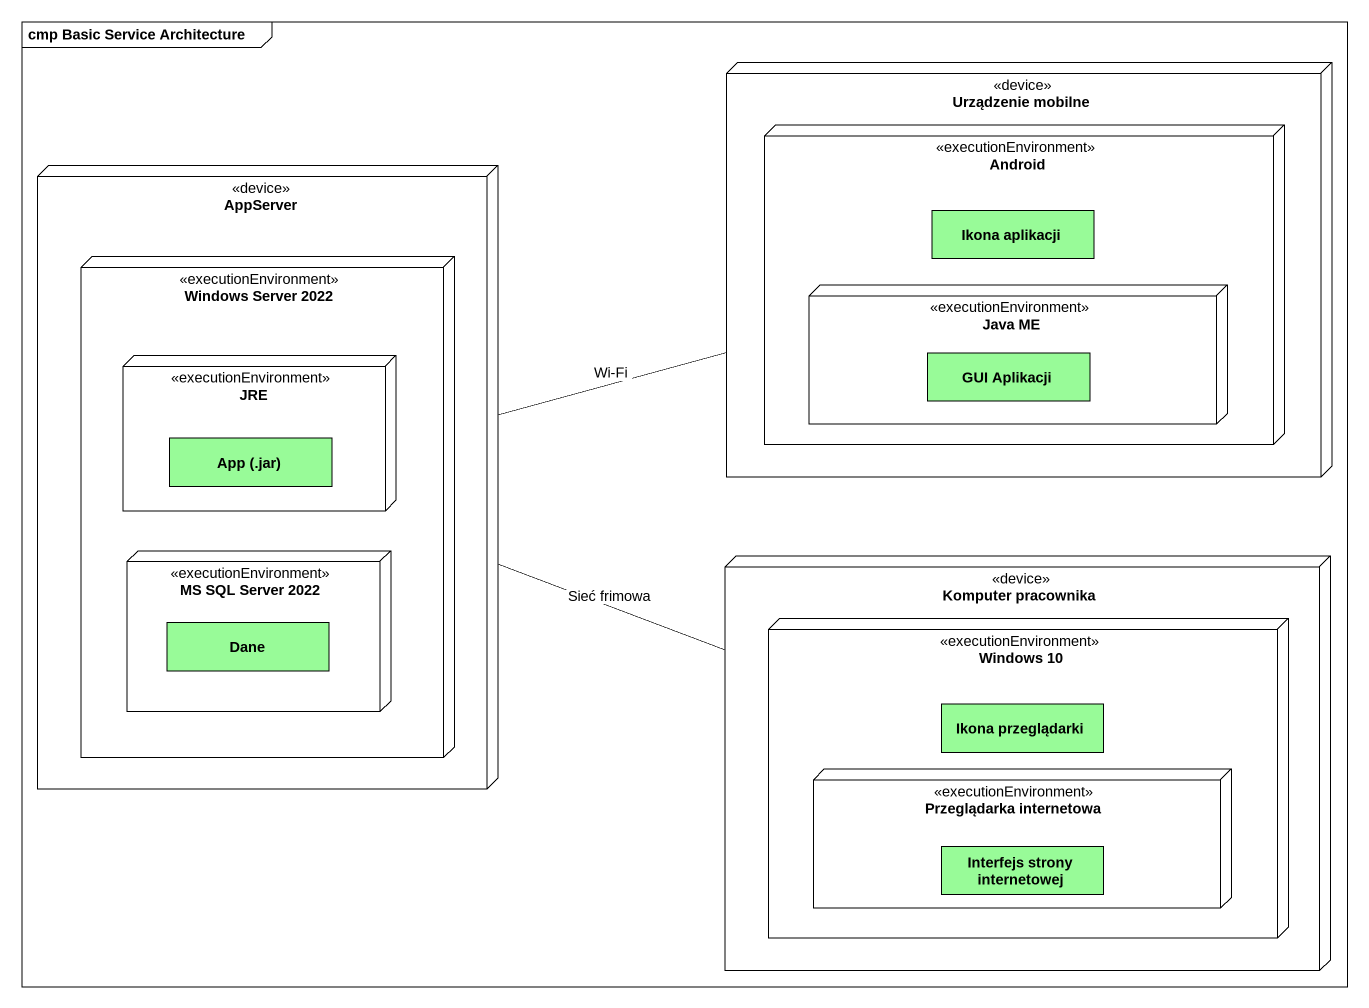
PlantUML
@startuml
mainframe cmp Basic Service Architecture
hide circle
hide empty members
node "Urządzenie mobilne" as Urządzenie_mobilne <<device>> {
  node Android <<executionEnvironment>> {
    class "Ikona aplikacji" as Ikona_aplikacji #98FB98
    node "Java ME" as Java_ME <<executionEnvironment>> {
      class "GUI Aplikacji" as GUI_Aplikacji #98FB98
    }
  }
}
node AppServer <<device>> {
  node "Windows Server 2022" as Windows_Server_2022 <<executionEnvironment>> {
    node JRE <<executionEnvironment>> {
      class "App (.jar)" as App_jar #98FB98
    }
    node "MS SQL Server 2022" as MS_SQL_Server_2022 <<executionEnvironment>> {
      class Dane #98FB98
    }
  }
}
node "Komputer pracownika" as Komputer_pracownika <<device>> {
  node "Windows 10" as Windows_10 <<executionEnvironment>> {
    class "Ikona przeglądarki" as Ikona_przeglądarki #98FB98
    node "Przeglądarka internetowa" as Przeglądarka_internetowa <<executionEnvironment>> {
      class "Interfejs strony internetowej" as Interfejs_strony #98FB98
    }
  }
}
AppServer -right- Urządzenie_mobilne : Wi-Fi
AppServer -right- Komputer_pracownika : Sieć frimowa
@enduml
